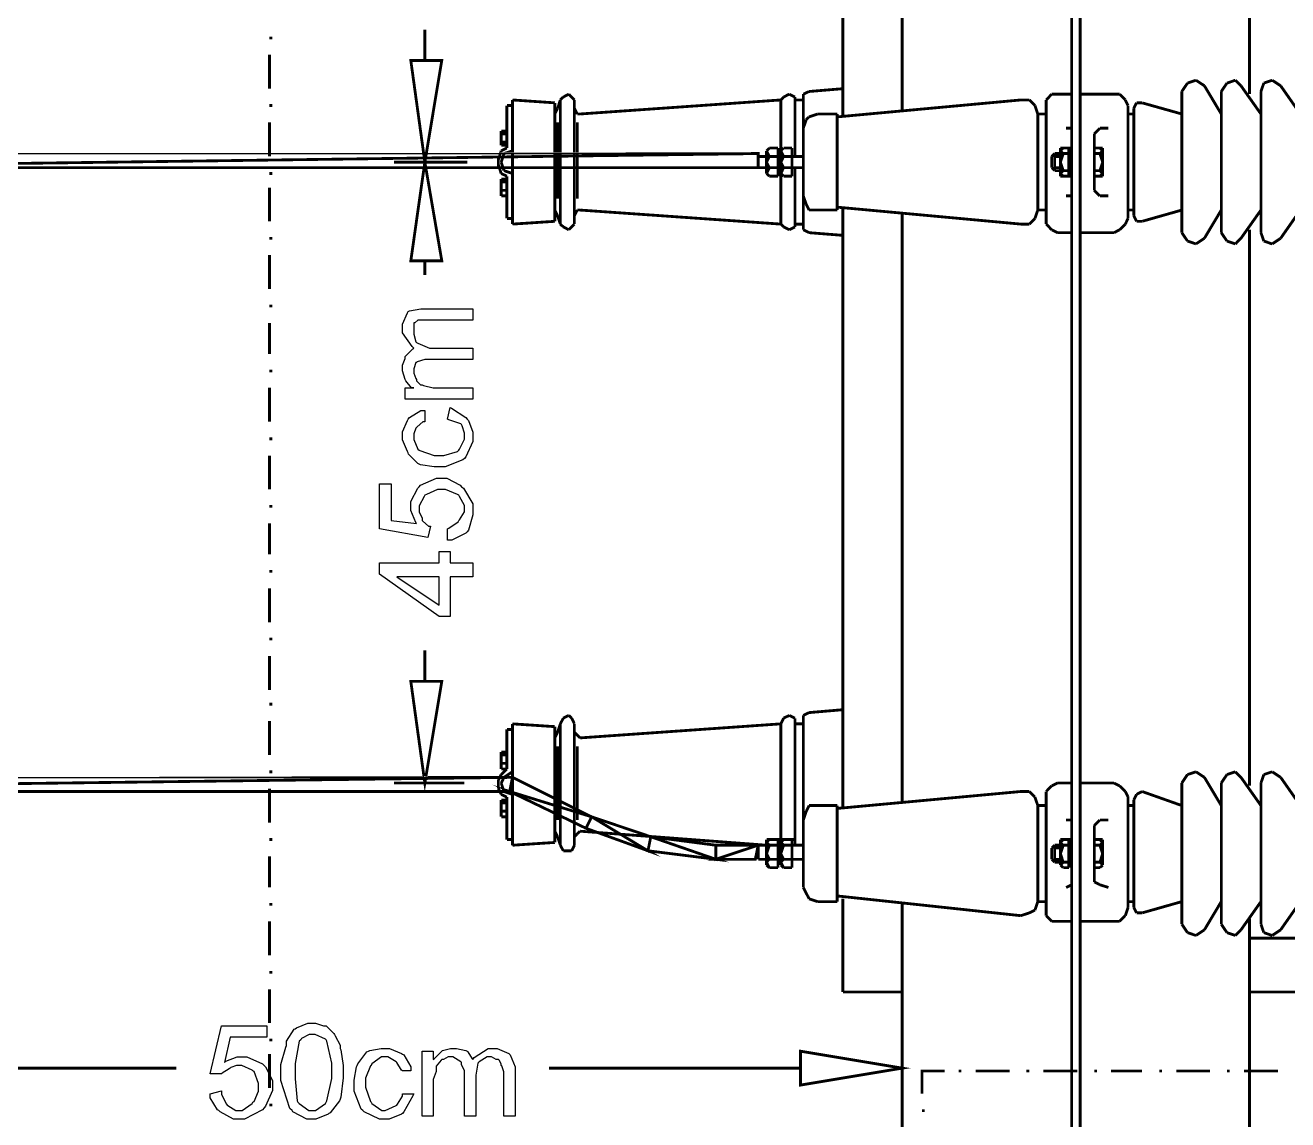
# Model space of a CAD drawing. Header units: metres. Extents: x 3290 to 4536, y 1562 to 1983.
# Drawn here: x 4166.3 to 4178.08, y 1706.9 to 1717.11 of the extents above; entities that cross this region are included whole.
import ezdxf

# ---------------------------------------------------------------- set-up
doc = ezdxf.new("R2010")
doc.units = ezdxf.units.M
for name, color, linetype in [('C00-00-00-BLACK', 7, 'Continuous'), ('C00-00-FF', 5, 'Continuous'), ('C00-7E-FF', 150, 'Continuous'), ('CFF-00-00', 1, 'Continuous'), ('CFF-7E-00', 30, 'Continuous')]:
    doc.layers.add(name, color=color, linetype=linetype)

msp = doc.modelspace()

# ---------------------------------------------------------------- linework, layer by layer
at = {"layer": 'C00-00-00-BLACK', "const_width": 0.0263}
for points in [[(4176.064, 1726.761), (4176.064, 1704.884)], [(4176.143, 1726.761), (4176.143, 1704.884)], [(4173.93, 1721.838), (4173.93, 1716.257)], [(4174.483, 1716.31), (4174.483, 1721.786)], [(4177.723, 1716.469), (4177.723, 1721.627)], [(4168.582, 1716.993), (4168.609, 1716.993)], [(4168.582, 1716.52), (4168.582, 1716.836)], [(4177.223, 1716.599), (4177.144, 1716.572)], [(4177.302, 1716.547), (4177.223, 1716.599)], [(4177.591, 1716.599), (4177.512, 1716.572)], [(4177.643, 1716.547), (4177.591, 1716.599)], [(4177.934, 1716.599), (4177.856, 1716.572)], [(4178.013, 1716.547), (4177.934, 1716.599)], [(4171.374, 1716.469), (4171.322, 1716.442)], [(4171.4, 1716.442), (4171.374, 1716.469)], [(4173.43, 1716.469), (4173.377, 1716.442)], [(4173.43, 1716.469), (4173.377, 1716.442)], [(4173.483, 1716.442), (4173.43, 1716.469)], [(4173.483, 1716.442), (4173.43, 1716.469)], [(4173.615, 1716.494), (4173.561, 1716.469)], [(4173.561, 1716.469), (4173.561, 1716.442)], [(4173.93, 1716.52), (4173.615, 1716.494)], [(4175.878, 1716.469), (4175.826, 1716.415)], [(4175.931, 1716.469), (4175.878, 1716.469)], [(4176.064, 1716.469), (4175.931, 1716.469)], [(4176.459, 1716.469), (4176.143, 1716.469)], [(4176.511, 1716.469), (4176.459, 1716.469)], [(4176.564, 1716.415), (4176.511, 1716.469)], [(4177.144, 1716.572), (4177.091, 1716.494)], [(4177.091, 1716.494), (4177.091, 1715.177)], [(4177.302, 1716.547), (4177.459, 1716.284)], [(4177.512, 1716.572), (4177.459, 1716.494)], [(4177.459, 1715.177), (4177.459, 1716.494)], [(4177.643, 1716.547), (4177.829, 1716.284)], [(4177.856, 1716.572), (4177.829, 1716.494)], [(4177.829, 1715.177), (4177.829, 1716.494)], [(4178.013, 1716.547), (4178.197, 1716.284)], [(4168.582, 1716.363), (4168.609, 1716.363)], [(4170.848, 1716.363), (4170.796, 1716.363)], [(4170.796, 1715.967), (4170.796, 1716.363)], [(4170.848, 1716.415), (4171.243, 1716.388)], [(4170.848, 1715.257), (4170.848, 1716.415)], [(4171.243, 1715.283), (4171.243, 1716.388)], [(4171.295, 1716.415), (4171.269, 1716.336)], [(4171.322, 1716.442), (4171.295, 1716.415)], [(4171.295, 1715.257), (4171.295, 1716.415)], [(4171.426, 1716.415), (4171.4, 1716.442)], [(4171.426, 1716.415), (4171.426, 1716.336)], [(4171.426, 1715.257), (4171.426, 1716.415)], [(4173.351, 1716.415), (4171.479, 1716.284)], [(4173.377, 1716.442), (4173.351, 1716.415)], [(4173.377, 1716.442), (4173.351, 1716.415)], [(4173.351, 1716.415), (4173.351, 1715.94)], [(4173.483, 1716.415), (4173.483, 1716.442)], [(4173.483, 1716.415), (4173.483, 1716.442)], [(4173.561, 1716.415), (4173.483, 1716.415)], [(4173.561, 1716.415), (4173.483, 1716.415)], [(4173.483, 1715.888), (4173.483, 1716.415)], [(4173.561, 1716.442), (4173.561, 1715.888)], [(4173.877, 1716.257), (4175.589, 1716.415)], [(4175.669, 1716.415), (4175.589, 1716.415)], [(4175.721, 1716.363), (4175.669, 1716.415)], [(4175.748, 1716.284), (4175.721, 1716.363)], [(4175.826, 1716.415), (4175.826, 1716.363)], [(4175.826, 1715.31), (4175.826, 1716.363)], [(4176.59, 1716.363), (4176.564, 1716.415)], [(4176.59, 1715.31), (4176.59, 1716.363)], [(4176.669, 1716.388), (4176.643, 1716.336)], [(4176.721, 1716.388), (4176.669, 1716.388)], [(4177.091, 1716.284), (4176.721, 1716.388)], [(4171.269, 1716.336), (4171.243, 1716.284)], [(4171.426, 1716.336), (4171.453, 1716.284)], [(4171.453, 1716.284), (4171.479, 1716.284)], [(4173.588, 1716.231), (4173.561, 1716.152)], [(4173.615, 1716.257), (4173.588, 1716.231)], [(4173.694, 1716.284), (4173.615, 1716.257)], [(4173.877, 1716.284), (4173.694, 1716.284)], [(4173.877, 1716.284), (4173.877, 1715.388)], [(4175.748, 1716.284), (4175.826, 1716.284)], [(4175.748, 1715.388), (4175.748, 1716.284)], [(4176.59, 1716.284), (4176.643, 1716.284)], [(4176.643, 1715.336), (4176.643, 1716.336)], [(4168.582, 1715.888), (4168.582, 1716.205)], [(4170.743, 1716.126), (4170.743, 1716.099)], [(4170.743, 1716.126), (4170.796, 1716.126)], [(4170.743, 1715.993), (4170.743, 1716.126)], [(4171.269, 1715.493), (4171.269, 1716.205)], [(4171.453, 1715.493), (4171.453, 1716.205)], [(4173.561, 1715.52), (4173.561, 1716.152)], [(4176.064, 1716.152), (4176.012, 1716.152)], [(4176.327, 1716.152), (4176.275, 1716.099)], [(4176.407, 1716.152), (4176.327, 1716.152)], [(4170.743, 1716.099), (4170.796, 1716.099)], [(4170.743, 1716.021), (4170.743, 1716.099)], [(4170.743, 1716.021), (4170.743, 1715.993)], [(4170.796, 1716.021), (4170.743, 1716.021)], [(4170.743, 1715.993), (4170.769, 1715.993)], [(4170.743, 1715.993), (4170.796, 1715.993)], [(4176.275, 1716.099), (4176.275, 1716.021)], [(4176.275, 1716.021), (4176.275, 1715.651)], [(4170.743, 1715.94), (4170.717, 1715.861)], [(4170.717, 1715.888), (4170.717, 1715.783)], [(4170.796, 1715.967), (4170.743, 1715.94)], [(4170.769, 1715.915), (4170.743, 1715.835)], [(4170.848, 1715.94), (4170.769, 1715.915)], [(4170.848, 1715.783), (4170.848, 1715.888)], [(4173.14, 1715.888), (4173.14, 1715.783)], [(4173.14, 1715.888), (4173.218, 1715.888)], [(4173.14, 1715.888), (4173.14, 1715.783)], [(4173.244, 1715.967), (4173.218, 1715.94)], [(4173.244, 1715.967), (4173.218, 1715.94)], [(4173.218, 1715.94), (4173.218, 1715.729)], [(4173.218, 1715.94), (4173.244, 1715.888)], [(4173.244, 1715.888), (4173.218, 1715.835)], [(4173.325, 1715.967), (4173.244, 1715.967)], [(4173.244, 1715.888), (4173.325, 1715.888)], [(4173.244, 1715.888), (4173.325, 1715.888)], [(4173.325, 1715.94), (4173.325, 1715.967)], [(4173.325, 1715.967), (4173.325, 1715.94)], [(4173.325, 1715.94), (4173.325, 1715.729)], [(4173.325, 1715.888), (4173.325, 1715.94)], [(4173.325, 1715.835), (4173.325, 1715.888)], [(4173.325, 1715.888), (4173.351, 1715.888)], [(4173.325, 1715.888), (4173.351, 1715.888)], [(4173.377, 1715.967), (4173.351, 1715.94)], [(4173.377, 1715.967), (4173.351, 1715.94)], [(4173.351, 1715.94), (4173.351, 1715.729)], [(4173.351, 1715.94), (4173.377, 1715.888)], [(4173.377, 1715.888), (4173.351, 1715.835)], [(4173.456, 1715.967), (4173.377, 1715.967)], [(4173.377, 1715.888), (4173.456, 1715.888)], [(4173.377, 1715.888), (4173.456, 1715.888)], [(4173.456, 1715.94), (4173.456, 1715.967)], [(4173.456, 1715.967), (4173.456, 1715.94)], [(4173.456, 1715.94), (4173.456, 1715.729)], [(4173.456, 1715.888), (4173.456, 1715.94)], [(4173.456, 1715.835), (4173.456, 1715.888)], [(4173.456, 1715.888), (4173.561, 1715.888)], [(4175.878, 1715.888), (4175.905, 1715.915)], [(4175.878, 1715.888), (4175.878, 1715.783)], [(4175.905, 1715.915), (4175.905, 1715.756)], [(4175.905, 1715.915), (4175.959, 1715.915)], [(4175.959, 1715.888), (4175.905, 1715.888)], [(4175.959, 1715.704), (4175.959, 1715.967)], [(4175.959, 1715.967), (4175.985, 1715.967)], [(4175.985, 1715.967), (4175.959, 1715.94)], [(4175.959, 1715.94), (4175.985, 1715.915)], [(4175.985, 1715.915), (4175.959, 1715.835)], [(4175.985, 1715.967), (4176.038, 1715.967)], [(4175.985, 1715.915), (4176.038, 1715.915)], [(4176.038, 1715.704), (4176.038, 1715.967)], [(4176.038, 1715.967), (4176.064, 1715.967)], [(4176.038, 1715.94), (4176.038, 1715.967)], [(4176.064, 1715.94), (4176.038, 1715.94)], [(4176.038, 1715.915), (4176.038, 1715.94)], [(4176.038, 1715.835), (4176.038, 1715.915)], [(4176.327, 1715.967), (4176.275, 1715.967)], [(4176.327, 1715.915), (4176.275, 1715.915)], [(4176.327, 1715.967), (4176.353, 1715.967)], [(4176.353, 1715.94), (4176.327, 1715.967)], [(4176.327, 1715.915), (4176.353, 1715.94)], [(4176.353, 1715.835), (4176.327, 1715.915)], [(4176.353, 1715.967), (4176.353, 1715.704)], [(4170.717, 1715.861), (4170.717, 1715.809)], [(4170.717, 1715.809), (4170.743, 1715.729)], [(4170.743, 1715.835), (4170.769, 1715.756)], [(4170.769, 1715.756), (4170.848, 1715.729)], [(4173.14, 1715.783), (4173.218, 1715.783)], [(4173.218, 1715.835), (4173.244, 1715.783)], [(4173.244, 1715.783), (4173.218, 1715.729)], [(4173.244, 1715.783), (4173.325, 1715.783)], [(4173.244, 1715.783), (4173.325, 1715.783)], [(4173.325, 1715.783), (4173.325, 1715.835)], [(4173.325, 1715.783), (4173.351, 1715.783)], [(4173.325, 1715.729), (4173.325, 1715.783)], [(4173.325, 1715.783), (4173.351, 1715.783)], [(4173.351, 1715.835), (4173.377, 1715.783)], [(4173.377, 1715.783), (4173.351, 1715.729)], [(4173.377, 1715.783), (4173.456, 1715.783)], [(4173.377, 1715.783), (4173.456, 1715.783)], [(4173.456, 1715.783), (4173.456, 1715.835)], [(4173.456, 1715.783), (4173.561, 1715.783)], [(4173.456, 1715.729), (4173.456, 1715.783)], [(4173.483, 1715.257), (4173.483, 1715.783)], [(4173.561, 1715.783), (4173.561, 1715.231)], [(4175.905, 1715.756), (4175.878, 1715.783)], [(4175.959, 1715.783), (4175.905, 1715.783)], [(4175.959, 1715.756), (4175.905, 1715.756)], [(4175.959, 1715.835), (4175.985, 1715.756)], [(4175.985, 1715.756), (4175.959, 1715.729)], [(4176.038, 1715.756), (4175.985, 1715.756)], [(4176.038, 1715.756), (4176.038, 1715.835)], [(4176.038, 1715.729), (4176.038, 1715.756)], [(4176.327, 1715.756), (4176.275, 1715.756)], [(4176.327, 1715.756), (4176.353, 1715.835)], [(4176.353, 1715.729), (4176.327, 1715.756)], [(4168.582, 1715.729), (4168.609, 1715.729)], [(4170.743, 1715.729), (4170.796, 1715.704)], [(4170.743, 1715.677), (4170.796, 1715.677)], [(4170.743, 1715.677), (4170.743, 1715.651)], [(4170.743, 1715.677), (4170.769, 1715.677)], [(4170.743, 1715.52), (4170.743, 1715.677)], [(4170.743, 1715.651), (4170.796, 1715.651)], [(4170.743, 1715.651), (4170.743, 1715.572)], [(4170.796, 1715.31), (4170.796, 1715.704)], [(4173.218, 1715.729), (4173.244, 1715.704)], [(4173.244, 1715.704), (4173.218, 1715.729)], [(4173.325, 1715.704), (4173.244, 1715.704)], [(4173.325, 1715.704), (4173.325, 1715.729)], [(4173.325, 1715.704), (4173.325, 1715.729)], [(4173.351, 1715.729), (4173.377, 1715.704)], [(4173.377, 1715.704), (4173.351, 1715.729)], [(4173.351, 1715.257), (4173.351, 1715.729)], [(4173.456, 1715.704), (4173.377, 1715.704)], [(4173.456, 1715.704), (4173.456, 1715.729)], [(4173.456, 1715.704), (4173.456, 1715.729)], [(4175.959, 1715.729), (4175.985, 1715.704)], [(4175.985, 1715.704), (4175.959, 1715.704)], [(4175.985, 1715.704), (4176.038, 1715.704)], [(4176.038, 1715.704), (4176.038, 1715.729)], [(4176.064, 1715.704), (4176.038, 1715.704)], [(4176.038, 1715.704), (4176.064, 1715.704)], [(4176.327, 1715.704), (4176.275, 1715.704)], [(4176.275, 1715.651), (4176.275, 1715.572)], [(4176.327, 1715.704), (4176.353, 1715.729)], [(4176.353, 1715.704), (4176.327, 1715.704)], [(4168.582, 1715.283), (4168.582, 1715.598)], [(4170.743, 1715.572), (4170.796, 1715.572)], [(4170.743, 1715.572), (4170.743, 1715.52)], [(4170.743, 1715.52), (4170.796, 1715.52)], [(4173.561, 1715.52), (4173.588, 1715.441)], [(4176.012, 1715.52), (4176.064, 1715.52)], [(4176.275, 1715.572), (4176.327, 1715.52)], [(4176.327, 1715.52), (4176.407, 1715.52)], [(4173.588, 1715.441), (4173.615, 1715.388)], [(4173.877, 1715.415), (4175.589, 1715.257)], [(4173.93, 1709.807), (4173.93, 1715.415)], [(4173.93, 1715.415), (4173.93, 1709.807)], [(4173.93, 1715.415), (4173.93, 1715.152)], [(4173.93, 1715.152), (4173.93, 1715.415)], [(4170.848, 1715.31), (4170.796, 1715.31)], [(4171.269, 1715.336), (4171.243, 1715.388)], [(4171.295, 1715.257), (4171.269, 1715.336)], [(4171.426, 1715.336), (4171.453, 1715.388)], [(4171.426, 1715.257), (4171.426, 1715.336)], [(4171.453, 1715.388), (4171.479, 1715.388)], [(4173.351, 1715.257), (4171.479, 1715.388)], [(4173.615, 1715.388), (4173.694, 1715.388)], [(4173.877, 1715.388), (4173.694, 1715.388)], [(4174.483, 1709.86), (4174.483, 1715.362)], [(4175.669, 1715.257), (4175.721, 1715.31)], [(4175.721, 1715.31), (4175.748, 1715.388)], [(4175.748, 1715.388), (4175.826, 1715.388)], [(4175.826, 1715.31), (4175.826, 1715.257)], [(4176.564, 1715.257), (4176.59, 1715.31)], [(4176.59, 1715.388), (4176.643, 1715.388)], [(4176.643, 1715.336), (4176.669, 1715.283)], [(4177.091, 1715.388), (4176.721, 1715.283)], [(4177.302, 1715.125), (4177.459, 1715.388)], [(4177.643, 1715.125), (4177.829, 1715.388)], [(4178.013, 1715.125), (4178.197, 1715.388)], [(4170.848, 1715.257), (4171.243, 1715.283)], [(4171.295, 1715.257), (4171.322, 1715.231)], [(4171.322, 1715.231), (4171.374, 1715.204)], [(4171.374, 1715.204), (4171.4, 1715.231)], [(4171.4, 1715.231), (4171.426, 1715.257)], [(4173.351, 1715.257), (4173.377, 1715.231)], [(4173.351, 1715.257), (4173.377, 1715.231)], [(4173.377, 1715.231), (4173.43, 1715.204)], [(4173.377, 1715.231), (4173.43, 1715.204)], [(4173.43, 1715.204), (4173.483, 1715.231)], [(4173.43, 1715.204), (4173.483, 1715.231)], [(4173.483, 1715.231), (4173.483, 1715.257)], [(4173.483, 1715.257), (4173.561, 1715.257)], [(4173.561, 1715.257), (4173.483, 1715.257)], [(4173.483, 1715.231), (4173.483, 1715.257)], [(4173.561, 1715.231), (4173.561, 1715.204)], [(4173.561, 1715.204), (4173.615, 1715.177)], [(4173.93, 1715.152), (4173.615, 1715.177)], [(4175.589, 1715.257), (4175.669, 1715.257)], [(4175.826, 1715.257), (4175.878, 1715.204)], [(4175.878, 1715.204), (4175.931, 1715.177)], [(4176.064, 1715.177), (4175.931, 1715.177)], [(4176.459, 1715.177), (4176.143, 1715.177)], [(4176.459, 1715.177), (4176.511, 1715.204)], [(4176.511, 1715.204), (4176.564, 1715.257)], [(4176.669, 1715.283), (4176.721, 1715.283)], [(4177.091, 1715.177), (4177.144, 1715.099)], [(4177.459, 1715.177), (4177.512, 1715.099)], [(4177.723, 1710.018), (4177.723, 1715.204)], [(4177.829, 1715.177), (4177.856, 1715.099)], [(4168.582, 1715.125), (4168.609, 1715.125)], [(4177.144, 1715.099), (4177.223, 1715.072)], [(4177.223, 1715.072), (4177.302, 1715.125)], [(4177.512, 1715.099), (4177.591, 1715.072)], [(4177.591, 1715.072), (4177.643, 1715.125)], [(4177.856, 1715.099), (4177.934, 1715.072)], [(4177.934, 1715.072), (4178.013, 1715.125)], [(4168.582, 1714.651), (4168.582, 1714.968)], [(4168.582, 1714.493), (4168.609, 1714.493)], [(4168.582, 1714.045), (4168.582, 1714.334)], [(4168.582, 1713.887), (4168.609, 1713.887)], [(4168.582, 1713.413), (4168.582, 1713.73)], [(4168.582, 1713.255), (4168.609, 1713.255)], [(4168.582, 1712.782), (4168.582, 1713.098)], [(4168.582, 1712.625), (4168.609, 1712.625)], [(4168.582, 1712.176), (4168.582, 1712.466)], [(4168.582, 1712.018), (4168.609, 1712.018)], [(4168.582, 1711.544), (4168.582, 1711.86)], [(4168.582, 1711.387), (4168.609, 1711.387)], [(4168.582, 1710.912), (4168.582, 1711.23)], [(4168.582, 1710.78), (4168.609, 1710.78)], [(4173.615, 1710.701), (4173.561, 1710.675)], [(4173.93, 1710.728), (4173.615, 1710.701)], [(4173.93, 1709.807), (4173.93, 1710.728)], [(4173.93, 1710.728), (4173.93, 1709.807)], [(4168.582, 1710.307), (4168.582, 1710.622)], [(4170.848, 1710.596), (4171.243, 1710.57)], [(4170.848, 1709.464), (4170.848, 1710.596)], [(4171.295, 1710.596), (4171.269, 1710.517)], [(4171.322, 1710.649), (4171.295, 1710.596)], [(4171.295, 1709.464), (4171.295, 1710.596)], [(4171.374, 1710.675), (4171.322, 1710.649)], [(4171.4, 1710.649), (4171.374, 1710.675)], [(4171.426, 1710.596), (4171.4, 1710.649)], [(4171.426, 1710.596), (4171.426, 1710.517)], [(4171.426, 1709.464), (4171.426, 1710.596)], [(4173.351, 1710.596), (4171.479, 1710.465)], [(4173.377, 1710.649), (4173.351, 1710.596)], [(4173.377, 1710.649), (4173.351, 1710.596)], [(4173.351, 1709.517), (4173.351, 1710.596)], [(4173.43, 1710.675), (4173.377, 1710.649)], [(4173.43, 1710.675), (4173.377, 1710.649)], [(4173.483, 1710.649), (4173.43, 1710.675)], [(4173.483, 1710.649), (4173.43, 1710.675)], [(4173.483, 1710.596), (4173.483, 1710.649)], [(4173.483, 1710.596), (4173.483, 1710.649)], [(4173.483, 1710.596), (4173.483, 1709.464)], [(4173.561, 1710.596), (4173.483, 1710.596)], [(4173.561, 1710.596), (4173.483, 1710.596)], [(4173.561, 1710.675), (4173.561, 1710.622)], [(4173.561, 1710.622), (4173.561, 1709.464)], [(4170.848, 1710.544), (4170.796, 1710.544)], [(4170.796, 1710.175), (4170.796, 1710.544)], [(4171.243, 1709.49), (4171.243, 1710.57)], [(4171.269, 1710.517), (4171.243, 1710.465)], [(4171.426, 1710.517), (4171.479, 1710.465)], [(4171.269, 1709.7), (4171.269, 1710.386)], [(4171.453, 1709.7), (4171.453, 1710.386)], [(4170.743, 1710.333), (4170.796, 1710.333)], [(4170.743, 1710.202), (4170.743, 1710.333)], [(4170.743, 1710.333), (4170.743, 1710.175)], [(4170.743, 1710.333), (4170.769, 1710.333)], [(4170.743, 1710.307), (4170.796, 1710.307)], [(4170.743, 1710.228), (4170.796, 1710.228)], [(4168.582, 1710.149), (4168.609, 1710.149)], [(4170.743, 1710.123), (4170.717, 1710.071)], [(4170.743, 1710.175), (4170.743, 1710.202)], [(4170.743, 1710.175), (4170.796, 1710.175)], [(4170.796, 1710.175), (4170.743, 1710.123)], [(4170.848, 1710.149), (4170.769, 1710.097)], [(4177.144, 1710.123), (4177.091, 1710.044)], [(4177.223, 1710.149), (4177.144, 1710.123)], [(4177.302, 1710.097), (4177.223, 1710.149)], [(4177.512, 1710.123), (4177.459, 1710.044)], [(4177.591, 1710.149), (4177.512, 1710.123)], [(4177.643, 1710.097), (4177.591, 1710.149)], [(4177.856, 1710.123), (4177.829, 1710.044)], [(4177.934, 1710.149), (4177.856, 1710.123)], [(4178.013, 1710.097), (4177.934, 1710.149)], [(4168.582, 1709.674), (4168.582, 1709.992)], [(4170.717, 1710.071), (4170.717, 1709.992)], [(4170.717, 1709.992), (4170.743, 1709.938)], [(4170.769, 1710.097), (4170.743, 1710.044)], [(4170.743, 1710.044), (4170.769, 1709.965)], [(4175.878, 1710.018), (4175.826, 1709.965)], [(4175.931, 1710.044), (4175.878, 1710.018)], [(4176.064, 1710.044), (4175.931, 1710.044)], [(4176.459, 1710.044), (4176.143, 1710.044)], [(4176.511, 1710.018), (4176.459, 1710.044)], [(4176.564, 1709.965), (4176.511, 1710.018)], [(4177.091, 1708.728), (4177.091, 1710.044)], [(4177.302, 1710.097), (4177.459, 1709.834)], [(4177.459, 1708.728), (4177.459, 1710.044)], [(4177.643, 1710.097), (4177.829, 1709.834)], [(4177.829, 1708.728), (4177.829, 1710.044)], [(4178.013, 1710.097), (4178.197, 1709.834)], [(4170.743, 1709.938), (4170.796, 1709.913)], [(4170.743, 1709.886), (4170.769, 1709.886)], [(4170.743, 1709.886), (4170.743, 1709.86)], [(4170.743, 1709.886), (4170.796, 1709.886)], [(4170.743, 1709.754), (4170.743, 1709.886)], [(4170.769, 1709.965), (4170.848, 1709.938)], [(4170.796, 1709.517), (4170.796, 1709.913)], [(4173.877, 1709.807), (4175.589, 1709.965)], [(4175.669, 1709.965), (4175.589, 1709.965)], [(4175.721, 1709.913), (4175.669, 1709.965)], [(4175.748, 1709.834), (4175.721, 1709.913)], [(4175.826, 1709.965), (4175.826, 1709.913)], [(4175.826, 1708.885), (4175.826, 1709.913)], [(4176.59, 1709.913), (4176.564, 1709.965)], [(4176.59, 1708.885), (4176.59, 1709.913)], [(4176.669, 1709.938), (4176.643, 1709.886)], [(4176.643, 1708.885), (4176.643, 1709.886)], [(4176.721, 1709.965), (4176.669, 1709.938)], [(4177.091, 1709.834), (4176.721, 1709.965)], [(4170.743, 1709.86), (4170.796, 1709.86)], [(4170.743, 1709.86), (4170.743, 1709.781)], [(4170.743, 1709.729), (4170.743, 1709.781)], [(4170.743, 1709.781), (4170.796, 1709.781)], [(4170.743, 1709.754), (4170.743, 1709.729)], [(4173.588, 1709.781), (4173.561, 1709.7)], [(4173.615, 1709.834), (4173.588, 1709.781)], [(4173.694, 1709.834), (4173.615, 1709.834)], [(4173.877, 1709.834), (4173.694, 1709.834)], [(4173.877, 1708.938), (4173.877, 1709.834)], [(4175.748, 1708.938), (4175.748, 1709.834)], [(4175.748, 1709.834), (4175.826, 1709.834)], [(4176.59, 1709.834), (4176.643, 1709.834)], [(4170.743, 1709.729), (4170.796, 1709.729)], [(4173.561, 1709.07), (4173.561, 1709.7)], [(4176.064, 1709.7), (4176.012, 1709.7)], [(4176.327, 1709.7), (4176.275, 1709.648)], [(4176.275, 1709.648), (4176.275, 1709.595)], [(4176.407, 1709.7), (4176.327, 1709.7)], [(4168.582, 1709.517), (4168.609, 1709.517)], [(4170.848, 1709.517), (4170.796, 1709.517)], [(4171.269, 1709.543), (4171.243, 1709.595)], [(4171.295, 1709.464), (4171.269, 1709.543)], [(4171.426, 1709.543), (4171.453, 1709.569)], [(4171.426, 1709.464), (4171.426, 1709.543)], [(4171.453, 1709.569), (4171.479, 1709.595)], [(4173.218, 1709.464), (4171.479, 1709.595)], [(4173.218, 1709.517), (4173.218, 1709.279)], [(4173.218, 1709.517), (4173.244, 1709.517)], [(4173.244, 1709.517), (4173.218, 1709.49)], [(4173.325, 1709.517), (4173.244, 1709.517)], [(4173.325, 1709.517), (4173.325, 1709.279)], [(4173.325, 1709.517), (4173.351, 1709.517)], [(4173.325, 1709.49), (4173.325, 1709.517)], [(4173.351, 1709.517), (4173.351, 1709.279)], [(4173.351, 1709.517), (4173.377, 1709.517)], [(4173.377, 1709.517), (4173.351, 1709.49)], [(4173.456, 1709.517), (4173.377, 1709.517)], [(4173.456, 1709.517), (4173.456, 1709.279)], [(4173.456, 1709.517), (4173.483, 1709.517)], [(4173.456, 1709.49), (4173.456, 1709.517)], [(4175.959, 1709.279), (4175.959, 1709.517)], [(4175.985, 1709.517), (4175.959, 1709.49)], [(4175.985, 1709.517), (4175.959, 1709.517)], [(4176.038, 1709.517), (4175.985, 1709.517)], [(4176.038, 1709.279), (4176.038, 1709.517)], [(4176.038, 1709.49), (4176.038, 1709.517)], [(4176.038, 1709.517), (4176.064, 1709.517)], [(4176.038, 1709.517), (4176.064, 1709.517)], [(4176.275, 1709.595), (4176.275, 1709.201)], [(4176.327, 1709.517), (4176.275, 1709.517)], [(4176.353, 1709.49), (4176.327, 1709.517)], [(4176.327, 1709.517), (4176.353, 1709.517)], [(4176.353, 1709.517), (4176.353, 1709.279)], [(4171.243, 1709.49), (4170.848, 1709.464)], [(4171.295, 1709.464), (4171.322, 1709.412)], [(4171.322, 1709.412), (4171.374, 1709.412)], [(4171.374, 1709.412), (4171.4, 1709.412)], [(4171.4, 1709.412), (4171.426, 1709.464)], [(4173.14, 1709.333), (4173.14, 1709.464)], [(4173.14, 1709.464), (4173.218, 1709.464)], [(4173.14, 1709.333), (4173.14, 1709.464)], [(4173.218, 1709.49), (4173.244, 1709.464)], [(4173.244, 1709.464), (4173.218, 1709.385)], [(4173.244, 1709.464), (4173.325, 1709.464)], [(4173.244, 1709.464), (4173.325, 1709.464)], [(4173.325, 1709.464), (4173.325, 1709.49)], [(4173.325, 1709.385), (4173.325, 1709.464)], [(4173.351, 1709.464), (4173.325, 1709.464)], [(4173.325, 1709.464), (4173.351, 1709.464)], [(4173.325, 1709.464), (4173.351, 1709.464)], [(4173.351, 1709.464), (4173.325, 1709.464)], [(4173.351, 1709.49), (4173.377, 1709.464)], [(4173.377, 1709.464), (4173.351, 1709.385)], [(4173.377, 1709.464), (4173.456, 1709.464)], [(4173.377, 1709.464), (4173.456, 1709.464)], [(4173.456, 1709.464), (4173.456, 1709.49)], [(4173.456, 1709.385), (4173.456, 1709.464)], [(4173.456, 1709.464), (4173.561, 1709.464)], [(4173.483, 1709.464), (4173.509, 1709.464)], [(4173.483, 1709.464), (4173.561, 1709.464)], [(4173.561, 1709.464), (4173.483, 1709.464)], [(4175.905, 1709.464), (4175.878, 1709.438)], [(4175.878, 1709.438), (4175.878, 1709.333)], [(4175.905, 1709.464), (4175.905, 1709.306)], [(4175.959, 1709.464), (4175.905, 1709.464)], [(4175.959, 1709.438), (4175.905, 1709.438)], [(4175.959, 1709.49), (4175.985, 1709.464)], [(4175.985, 1709.464), (4175.959, 1709.385)], [(4176.038, 1709.464), (4175.985, 1709.464)], [(4176.038, 1709.464), (4176.038, 1709.49)], [(4176.038, 1709.385), (4176.038, 1709.464)], [(4176.327, 1709.464), (4176.275, 1709.464)], [(4176.327, 1709.464), (4176.353, 1709.49)], [(4176.353, 1709.385), (4176.327, 1709.464)], [(4168.582, 1709.07), (4168.582, 1709.359)], [(4173.14, 1709.333), (4173.218, 1709.333)], [(4173.218, 1709.385), (4173.244, 1709.333)], [(4173.244, 1709.333), (4173.218, 1709.306)], [(4173.218, 1709.306), (4173.244, 1709.254)], [(4173.218, 1709.279), (4173.244, 1709.254)], [(4173.244, 1709.333), (4173.325, 1709.333)], [(4173.325, 1709.333), (4173.325, 1709.385)], [(4173.325, 1709.333), (4173.351, 1709.333)], [(4173.325, 1709.306), (4173.325, 1709.333)], [(4173.325, 1709.254), (4173.325, 1709.306)], [(4173.325, 1709.279), (4173.325, 1709.254)], [(4173.351, 1709.385), (4173.377, 1709.333)], [(4173.377, 1709.333), (4173.351, 1709.306)], [(4173.351, 1709.306), (4173.377, 1709.254)], [(4173.351, 1709.279), (4173.377, 1709.254)], [(4173.377, 1709.333), (4173.456, 1709.333)], [(4173.377, 1709.333), (4173.456, 1709.333)], [(4173.456, 1709.333), (4173.456, 1709.385)], [(4173.456, 1709.306), (4173.456, 1709.333)], [(4173.456, 1709.333), (4173.561, 1709.333)], [(4173.456, 1709.254), (4173.456, 1709.306)], [(4173.456, 1709.279), (4173.456, 1709.254)], [(4175.905, 1709.306), (4175.878, 1709.333)], [(4175.959, 1709.333), (4175.905, 1709.333)], [(4175.959, 1709.306), (4175.905, 1709.306)], [(4175.959, 1709.385), (4175.985, 1709.306)], [(4175.985, 1709.306), (4175.959, 1709.279)], [(4175.985, 1709.254), (4175.959, 1709.279)], [(4175.959, 1709.279), (4175.985, 1709.254)], [(4176.038, 1709.306), (4175.985, 1709.306)], [(4176.038, 1709.306), (4176.038, 1709.385)], [(4176.038, 1709.279), (4176.038, 1709.306)], [(4176.038, 1709.254), (4176.038, 1709.279)], [(4176.038, 1709.254), (4176.038, 1709.279)], [(4176.038, 1709.279), (4176.064, 1709.279)], [(4176.327, 1709.306), (4176.275, 1709.306)], [(4176.327, 1709.306), (4176.353, 1709.385)], [(4176.353, 1709.279), (4176.327, 1709.306)], [(4176.327, 1709.254), (4176.353, 1709.279)], [(4176.327, 1709.254), (4176.353, 1709.279)], [(4173.325, 1709.254), (4173.244, 1709.254)], [(4173.456, 1709.254), (4173.377, 1709.254)], [(4176.038, 1709.254), (4175.985, 1709.254)], [(4176.275, 1709.254), (4176.327, 1709.254)], [(4176.275, 1709.201), (4176.275, 1709.122)], [(4173.561, 1709.07), (4173.588, 1709.017)], [(4176.012, 1709.07), (4176.064, 1709.095)], [(4176.275, 1709.122), (4176.327, 1709.095)], [(4176.327, 1709.095), (4176.407, 1709.07)], [(4173.588, 1709.017), (4173.615, 1708.964)], [(4173.615, 1708.964), (4173.694, 1708.938)], [(4173.694, 1708.938), (4173.877, 1708.938)], [(4173.877, 1708.991), (4175.589, 1708.807)], [(4173.93, 1708.095), (4173.93, 1708.964)], [(4175.721, 1708.859), (4175.748, 1708.938)], [(4175.748, 1708.938), (4175.826, 1708.938)], [(4176.59, 1708.938), (4176.643, 1708.938)], [(4176.721, 1708.833), (4177.091, 1708.938)], [(4177.302, 1708.675), (4177.459, 1708.938)], [(4177.643, 1708.675), (4177.829, 1708.938)], [(4178.013, 1708.675), (4178.197, 1708.938)], [(4168.582, 1708.912), (4168.609, 1708.912)], [(4174.483, 1678.713), (4174.483, 1708.912)], [(4175.589, 1708.807), (4175.669, 1708.833)], [(4175.669, 1708.833), (4175.721, 1708.859)], [(4175.826, 1708.885), (4175.826, 1708.807)], [(4176.564, 1708.807), (4176.59, 1708.885)], [(4176.643, 1708.885), (4176.669, 1708.833)], [(4176.669, 1708.833), (4176.721, 1708.833)], [(4168.582, 1708.437), (4168.582, 1708.754)], [(4175.826, 1708.807), (4175.878, 1708.754)], [(4175.878, 1708.754), (4175.931, 1708.754)], [(4175.931, 1708.754), (4176.064, 1708.754)], [(4176.459, 1708.754), (4176.143, 1708.754)], [(4176.459, 1708.754), (4176.511, 1708.754)], [(4176.511, 1708.754), (4176.564, 1708.807)], [(4177.091, 1708.728), (4177.144, 1708.649)], [(4177.459, 1708.728), (4177.512, 1708.649)], [(4177.723, 1675.501), (4177.723, 1708.78)], [(4177.829, 1708.728), (4177.856, 1708.649)], [(4177.144, 1708.649), (4177.223, 1708.622)], [(4177.223, 1708.622), (4177.302, 1708.675)], [(4177.512, 1708.649), (4177.591, 1708.622)], [(4177.591, 1708.622), (4177.643, 1708.675)], [(4177.723, 1708.597), (4179.805, 1708.597)], [(4177.856, 1708.649), (4177.934, 1708.622)], [(4177.934, 1708.622), (4178.013, 1708.675)], [(4168.582, 1708.279), (4168.609, 1708.279)], [(4168.582, 1707.805), (4168.582, 1708.121)], [(4174.483, 1708.095), (4173.93, 1708.095)], [(4177.723, 1708.095), (4180.305, 1708.095)], [(4168.582, 1707.648), (4168.609, 1707.648)], [(4168.582, 1707.201), (4168.582, 1707.516)], [(4174.878, 1707.359), (4174.667, 1707.359), (4174.667, 1707.146)], [(4175.01, 1707.359), (4175.035, 1707.359)], [(4175.484, 1707.359), (4175.169, 1707.359)], [(4175.642, 1707.359), (4175.669, 1707.359)], [(4176.117, 1707.359), (4175.8, 1707.359)], [(4176.275, 1707.359), (4176.301, 1707.359)], [(4176.721, 1707.359), (4176.432, 1707.359)], [(4176.88, 1707.359), (4176.907, 1707.359)], [(4177.354, 1707.359), (4177.039, 1707.359)], [(4177.512, 1707.359), (4177.538, 1707.359)], [(4177.987, 1707.359), (4177.67, 1707.359)], [(4168.582, 1707.041), (4168.609, 1707.041)], [(4174.667, 1706.989), (4174.694, 1706.989)]]:
    msp.add_lwpolyline(points, dxfattribs=at)
at = {"layer": 'C00-00-FF', "const_width": 0.0263}
msp.add_lwpolyline([(4174.483, 1707.227), (4174.483, 1707.884)], dxfattribs=at)
at = {"layer": 'C00-7E-FF', "const_width": 0.0263}
for points in [[(4170.031, 1716.783), (4170.031, 1717.072)], [(4170.4, 1715.835), (4169.743, 1715.835)], [(4170.427, 1715.835), (4169.743, 1715.835)], [(4170.031, 1714.915), (4170.031, 1714.783)], [(4170.031, 1710.992), (4170.031, 1711.282)], [(4170.4, 1710.044), (4169.743, 1710.044)], [(4174.483, 1707.146), (4174.483, 1707.674)], [(4165.238, 1707.385), (4167.713, 1707.385)], [(4173.535, 1707.385), (4171.19, 1707.385)]]:
    msp.add_lwpolyline(points, dxfattribs=at)
for points in [[(4169.9, 1716.783), (4170.189, 1716.783), (4170.031, 1715.835), (4169.9, 1716.783)], [(4169.9, 1714.915), (4170.189, 1714.915), (4170.031, 1715.835), (4169.9, 1714.915)], [(4169.9, 1710.992), (4170.189, 1710.992), (4170.031, 1710.044), (4169.9, 1710.992)], [(4173.535, 1707.543), (4173.535, 1707.227), (4174.483, 1707.385), (4173.535, 1707.543)]]:
    msp.add_lwpolyline(points, close=True, dxfattribs=at)
at = {"layer": 'C00-7E-FF'}
for points in [[(4169.9, 1716.783), (4170.189, 1716.783), (4170.031, 1715.835), (4169.9, 1716.783)], [(4169.9, 1714.915), (4170.189, 1714.915), (4170.031, 1715.835), (4169.9, 1714.915)], [(4169.9, 1710.992), (4170.189, 1710.992), (4170.031, 1710.044), (4169.9, 1710.992)], [(4173.535, 1707.543), (4173.535, 1707.227), (4174.483, 1707.385), (4173.535, 1707.543)]]:
    msp.add_lwpolyline(points, close=True, dxfattribs=at)
at = {"layer": 'CFF-00-00', "const_width": 0.0263}
for points in [[(4173.14, 1715.783), (4173.14, 1715.915), (4163.235, 1715.783), (4173.14, 1715.783)], [(4173.14, 1715.915), (4163.235, 1715.783), (4163.235, 1715.915), (4173.14, 1715.915)], [(4170.822, 1709.965), (4170.848, 1710.097), (4160.39, 1709.965), (4170.822, 1709.965)], [(4170.848, 1710.097), (4160.39, 1709.965), (4160.39, 1710.097), (4170.848, 1710.097)], [(4171.534, 1709.622), (4171.586, 1709.729), (4170.822, 1709.965), (4171.534, 1709.622)], [(4171.586, 1709.729), (4170.822, 1709.965), (4170.848, 1710.097), (4171.586, 1709.729)], [(4171.586, 1709.729), (4172.112, 1709.412), (4172.138, 1709.543), (4171.586, 1709.729)], [(4171.534, 1709.622), (4171.586, 1709.729), (4172.112, 1709.412), (4171.534, 1709.622)], [(4172.138, 1709.543), (4172.745, 1709.333), (4172.745, 1709.464), (4172.138, 1709.543)], [(4172.112, 1709.412), (4172.138, 1709.543), (4172.745, 1709.333), (4172.112, 1709.412)], [(4173.113, 1709.333), (4173.14, 1709.464), (4172.745, 1709.333), (4173.113, 1709.333)], [(4173.14, 1709.464), (4172.745, 1709.333), (4172.745, 1709.464), (4173.14, 1709.464)]]:
    msp.add_lwpolyline(points, close=True, dxfattribs=at)
at = {"layer": 'CFF-00-00'}
for points in [[(4173.14, 1715.783), (4173.14, 1715.915), (4163.235, 1715.783), (4173.14, 1715.783)], [(4173.14, 1715.915), (4163.235, 1715.783), (4163.235, 1715.915), (4173.14, 1715.915)], [(4170.822, 1709.965), (4170.848, 1710.097), (4160.39, 1709.965), (4170.822, 1709.965)], [(4170.848, 1710.097), (4160.39, 1709.965), (4160.39, 1710.097), (4170.848, 1710.097)], [(4171.586, 1709.729), (4170.822, 1709.965), (4170.848, 1710.097), (4171.586, 1709.729)], [(4171.534, 1709.622), (4171.586, 1709.729), (4170.822, 1709.965), (4171.534, 1709.622)], [(4171.534, 1709.622), (4171.586, 1709.729), (4172.112, 1709.412), (4171.534, 1709.622)], [(4171.586, 1709.729), (4172.112, 1709.412), (4172.138, 1709.543), (4171.586, 1709.729)], [(4172.112, 1709.412), (4172.138, 1709.543), (4172.745, 1709.333), (4172.112, 1709.412)], [(4172.138, 1709.543), (4172.745, 1709.333), (4172.745, 1709.464), (4172.138, 1709.543)], [(4173.113, 1709.333), (4173.14, 1709.464), (4172.745, 1709.333), (4173.113, 1709.333)], [(4173.14, 1709.464), (4172.745, 1709.333), (4172.745, 1709.464), (4173.14, 1709.464)]]:
    msp.add_lwpolyline(points, close=True, dxfattribs=at)
at = {"layer": 'CFF-7E-00'}
for points in [[(4170.479, 1713.624), (4169.848, 1713.624), (4169.848, 1713.73), (4169.927, 1713.73), (4169.907, 1713.73), (4169.853, 1713.796), (4169.848, 1713.809), (4169.848, 1713.809), (4169.821, 1713.888), (4169.821, 1713.914), (4169.821, 1713.941), (4169.848, 1714.002), (4169.848, 1714.021), (4169.853, 1714.028), (4169.92, 1714.094), (4169.927, 1714.1), (4169.913, 1714.114), (4169.821, 1714.242), (4169.821, 1714.284), (4169.821, 1714.323), (4169.868, 1714.428), (4169.874, 1714.441), (4169.887, 1714.448), (4169.995, 1714.468), (4170.031, 1714.468), (4170.479, 1714.468), (4170.479, 1714.362), (4170.084, 1714.362), (4170.058, 1714.362), (4169.998, 1714.362), (4169.979, 1714.362), (4169.965, 1714.362), (4169.936, 1714.336), (4169.927, 1714.336), (4169.927, 1714.316), (4169.927, 1714.273), (4169.927, 1714.257), (4169.927, 1714.232), (4169.946, 1714.159), (4169.953, 1714.152), (4169.966, 1714.146), (4170.074, 1714.1), (4170.11, 1714.1), (4170.479, 1714.1), (4170.479, 1713.993), (4170.058, 1713.993), (4170.031, 1713.993), (4169.959, 1713.973), (4169.953, 1713.966), (4169.946, 1713.966), (4169.927, 1713.907), (4169.927, 1713.887), (4169.927, 1713.868), (4169.946, 1713.816), (4169.953, 1713.809), (4169.953, 1713.796), (4169.991, 1713.757), (4170.005, 1713.757), (4170.018, 1713.751), (4170.107, 1713.73), (4170.137, 1713.73), (4170.479, 1713.73), (4170.479, 1713.624)], [(4170.242, 1713.439), (4170.268, 1713.546), (4170.281, 1713.54), (4170.412, 1713.453), (4170.427, 1713.439), (4170.439, 1713.426), (4170.479, 1713.318), (4170.479, 1713.282), (4170.479, 1713.229), (4170.412, 1713.085), (4170.4, 1713.071), (4170.386, 1713.058), (4170.219, 1712.992), (4170.163, 1712.992), (4170.117, 1712.992), (4169.991, 1713.012), (4169.979, 1713.018), (4169.965, 1713.025), (4169.88, 1713.111), (4169.874, 1713.123), (4169.868, 1713.137), (4169.821, 1713.246), (4169.821, 1713.282), (4169.821, 1713.321), (4169.868, 1713.426), (4169.874, 1713.439), (4169.887, 1713.453), (4169.995, 1713.52), (4170.031, 1713.52), (4170.031, 1713.413), (4170.012, 1713.413), (4169.959, 1713.367), (4169.953, 1713.361), (4169.946, 1713.354), (4169.927, 1713.3), (4169.927, 1713.282), (4169.927, 1713.249), (4169.965, 1713.157), (4169.979, 1713.15), (4169.984, 1713.144), (4170.118, 1713.098), (4170.163, 1713.098), (4170.209, 1713.098), (4170.334, 1713.137), (4170.348, 1713.15), (4170.354, 1713.157), (4170.4, 1713.251), (4170.4, 1713.282), (4170.4, 1713.308), (4170.379, 1713.374), (4170.373, 1713.387), (4170.366, 1713.393), (4170.255, 1713.433), (4170.242, 1713.439)], [(4170.242, 1712.308), (4170.242, 1712.414), (4170.255, 1712.421), (4170.341, 1712.48), (4170.348, 1712.492), (4170.354, 1712.499), (4170.4, 1712.574), (4170.4, 1712.598), (4170.4, 1712.631), (4170.354, 1712.717), (4170.348, 1712.729), (4170.334, 1712.736), (4170.225, 1712.782), (4170.189, 1712.782), (4170.15, 1712.782), (4170.045, 1712.736), (4170.031, 1712.729), (4170.025, 1712.717), (4169.979, 1712.628), (4169.979, 1712.598), (4169.979, 1712.572), (4170.005, 1712.513), (4170.005, 1712.492), (4170.011, 1712.487), (4170.065, 1712.44), (4170.084, 1712.44), (4170.058, 1712.335), (4169.609, 1712.414), (4169.609, 1712.834), (4169.716, 1712.834), (4169.716, 1712.492), (4169.953, 1712.466), (4169.946, 1712.473), (4169.9, 1712.587), (4169.9, 1712.625), (4169.9, 1712.67), (4169.965, 1712.795), (4169.979, 1712.808), (4169.991, 1712.822), (4170.14, 1712.887), (4170.189, 1712.887), (4170.235, 1712.887), (4170.359, 1712.822), (4170.373, 1712.808), (4170.393, 1712.795), (4170.479, 1712.647), (4170.479, 1712.598), (4170.479, 1712.546), (4170.439, 1712.401), (4170.427, 1712.387), (4170.412, 1712.374), (4170.284, 1712.308), (4170.242, 1712.308)], [(4170.479, 1711.966), (4170.268, 1711.966), (4170.268, 1711.597), (4170.163, 1711.597), (4169.609, 1711.991), (4169.609, 1712.097), (4170.163, 1712.097), (4170.163, 1712.202), (4170.268, 1712.202), (4170.268, 1712.097), (4170.479, 1712.097), (4170.479, 1711.966)], [(4170.163, 1711.966), (4169.769, 1711.966), (4170.163, 1711.703), (4170.163, 1711.966)], [(4168.03, 1707.146), (4168.135, 1707.173), (4168.135, 1707.14), (4168.181, 1707.048), (4168.188, 1707.041), (4168.194, 1707.035), (4168.268, 1706.989), (4168.293, 1706.989), (4168.326, 1706.989), (4168.419, 1707.055), (4168.426, 1707.067), (4168.439, 1707.075), (4168.479, 1707.169), (4168.479, 1707.201), (4168.479, 1707.241), (4168.439, 1707.353), (4168.426, 1707.359), (4168.419, 1707.366), (4168.324, 1707.411), (4168.293, 1707.411), (4168.273, 1707.411), (4168.22, 1707.392), (4168.214, 1707.385), (4168.207, 1707.379), (4168.141, 1707.339), (4168.135, 1707.332), (4168.03, 1707.332), (4168.135, 1707.78), (4168.558, 1707.78), (4168.558, 1707.674), (4168.214, 1707.674), (4168.161, 1707.438), (4168.174, 1707.451), (4168.282, 1707.49), (4168.319, 1707.49), (4168.372, 1707.49), (4168.518, 1707.425), (4168.531, 1707.411), (4168.544, 1707.398), (4168.61, 1707.27), (4168.61, 1707.227), (4168.61, 1707.175), (4168.544, 1707.03), (4168.531, 1707.015), (4168.518, 1706.996), (4168.349, 1706.91), (4168.293, 1706.91), (4168.247, 1706.91), (4168.122, 1706.976), (4168.109, 1706.989), (4168.096, 1706.996), (4168.03, 1707.109), (4168.03, 1707.146)], [(4168.687, 1707.359), (4168.687, 1707.418), (4168.733, 1707.582), (4168.74, 1707.595), (4168.74, 1707.635), (4168.813, 1707.748), (4168.82, 1707.753), (4168.833, 1707.76), (4168.941, 1707.805), (4168.978, 1707.805), (4169.01, 1707.805), (4169.085, 1707.78), (4169.11, 1707.78), (4169.116, 1707.774), (4169.182, 1707.707), (4169.189, 1707.7), (4169.195, 1707.687), (4169.241, 1707.599), (4169.241, 1707.569), (4169.247, 1707.556), (4169.268, 1707.408), (4169.268, 1707.359), (4169.268, 1707.293), (4169.247, 1707.114), (4169.241, 1707.094), (4169.234, 1707.081), (4169.149, 1706.969), (4169.136, 1706.963), (4169.13, 1706.956), (4169.015, 1706.91), (4168.978, 1706.91), (4168.931, 1706.91), (4168.799, 1706.976), (4168.792, 1706.989), (4168.773, 1707.008), (4168.687, 1707.271), (4168.687, 1707.359)], [(4168.82, 1707.359), (4168.82, 1707.286), (4168.84, 1707.081), (4168.847, 1707.067), (4168.86, 1707.055), (4168.948, 1706.989), (4168.978, 1706.989), (4169.01, 1706.989), (4169.103, 1707.055), (4169.11, 1707.067), (4169.116, 1707.081), (4169.162, 1707.289), (4169.162, 1707.359), (4169.162, 1707.431), (4169.116, 1707.635), (4169.11, 1707.648), (4169.103, 1707.655), (4169.009, 1707.7), (4168.978, 1707.7), (4168.951, 1707.7), (4168.879, 1707.662), (4168.873, 1707.648), (4168.859, 1707.635), (4168.82, 1707.428), (4168.82, 1707.359)], [(4169.821, 1707.146), (4169.927, 1707.146), (4169.92, 1707.127), (4169.834, 1706.976), (4169.821, 1706.963), (4169.814, 1706.956), (4169.699, 1706.91), (4169.662, 1706.91), (4169.609, 1706.91), (4169.464, 1706.976), (4169.451, 1706.989), (4169.438, 1707.003), (4169.373, 1707.171), (4169.373, 1707.227), (4169.373, 1707.273), (4169.392, 1707.398), (4169.399, 1707.411), (4169.405, 1707.425), (4169.491, 1707.537), (4169.504, 1707.543), (4169.517, 1707.549), (4169.625, 1707.569), (4169.662, 1707.569), (4169.701, 1707.569), (4169.814, 1707.523), (4169.821, 1707.516), (4169.834, 1707.51), (4169.9, 1707.397), (4169.9, 1707.359), (4169.821, 1707.359), (4169.814, 1707.366), (4169.769, 1707.438), (4169.769, 1707.438), (4169.762, 1707.444), (4169.687, 1707.49), (4169.662, 1707.49), (4169.628, 1707.49), (4169.536, 1707.425), (4169.53, 1707.411), (4169.523, 1707.405), (4169.477, 1707.292), (4169.477, 1707.253), (4169.477, 1707.207), (4169.523, 1707.075), (4169.53, 1707.067), (4169.536, 1707.055), (4169.63, 1706.989), (4169.662, 1706.989), (4169.662, 1706.989), (4169.762, 1707.035), (4169.769, 1707.041), (4169.775, 1707.048), (4169.821, 1707.122), (4169.821, 1707.146)], [(4170.005, 1706.937), (4170.005, 1707.543), (4170.11, 1707.543), (4170.11, 1707.464), (4170.117, 1707.471), (4170.182, 1707.537), (4170.189, 1707.543), (4170.195, 1707.549), (4170.269, 1707.569), (4170.294, 1707.569), (4170.327, 1707.569), (4170.412, 1707.549), (4170.427, 1707.543), (4170.432, 1707.537), (4170.472, 1707.471), (4170.479, 1707.464), (4170.491, 1707.484), (4170.62, 1707.569), (4170.664, 1707.569), (4170.704, 1707.569), (4170.815, 1707.523), (4170.822, 1707.516), (4170.828, 1707.51), (4170.874, 1707.397), (4170.874, 1707.359), (4170.874, 1706.937), (4170.769, 1706.937), (4170.769, 1707.332), (4170.769, 1707.352), (4170.749, 1707.405), (4170.743, 1707.411), (4170.743, 1707.425), (4170.723, 1707.458), (4170.717, 1707.464), (4170.697, 1707.464), (4170.652, 1707.49), (4170.638, 1707.49), (4170.611, 1707.49), (4170.537, 1707.444), (4170.531, 1707.438), (4170.525, 1707.431), (4170.505, 1707.318), (4170.505, 1707.28), (4170.505, 1706.937), (4170.4, 1706.937), (4170.4, 1707.332), (4170.4, 1707.359), (4170.373, 1707.418), (4170.373, 1707.438), (4170.366, 1707.444), (4170.292, 1707.49), (4170.268, 1707.49), (4170.248, 1707.49), (4170.204, 1707.464), (4170.189, 1707.464), (4170.182, 1707.458), (4170.137, 1707.404), (4170.137, 1707.385), (4170.137, 1707.353), (4170.11, 1707.278), (4170.11, 1707.253), (4170.11, 1706.937), (4170.005, 1706.937)]]:
    msp.add_lwpolyline(points, close=True, dxfattribs=at)

doc.saveas('drawing.dxf')
